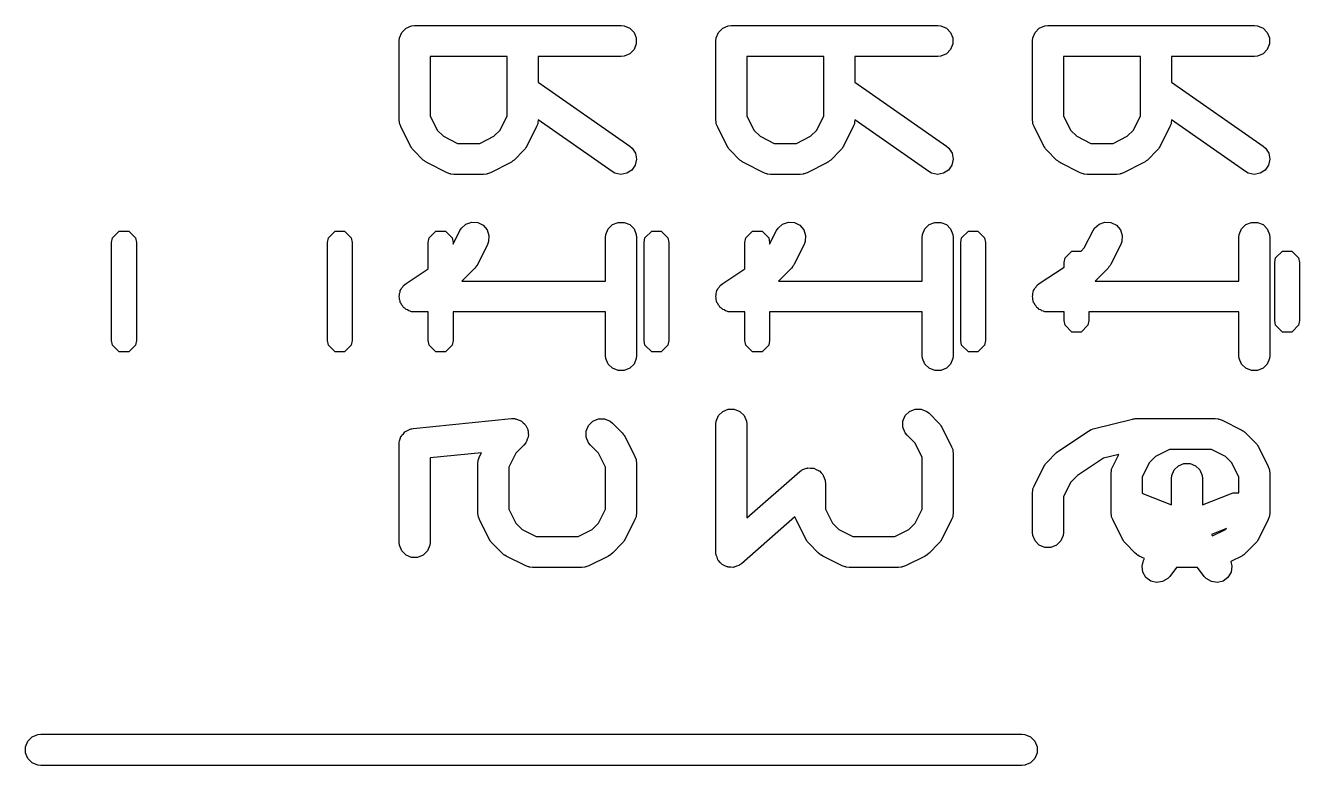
# Model space of a CAD drawing. Extents: x 3.99 to 8.09, y -5.39 to -1.7.
# Drawn here: x 5.7303 to 5.9732, y -4.5195 to -4.3784 of the extents above; entities that cross this region are included whole.
import ezdxf

# ---------------------------------------------------------------- set-up
doc = ezdxf.new("R2010")
doc.units = 0
doc.header["$MEASUREMENT"] = 0
doc.layers.add('BLACK', color=7, linetype='CONTINUOUS')

msp = doc.modelspace()

# ---------------------------------------------------------------- linework, layer by layer
at = {"layer": 'BLACK', "linetype": 'CONTINUOUS'}
for p, q in [((5.80207, -4.37969), (5.80288, -4.37887)), ((5.80288, -4.37887), (5.80394, -4.37843)), ((5.80394, -4.37843), (5.80452, -4.37837)), ((5.80452, -4.37837), (5.84389, -4.37837)), ((5.84389, -4.37837), (5.84447, -4.37843)), ((5.84447, -4.37843), (5.84553, -4.37887)), ((5.84553, -4.37887), (5.84635, -4.37969)), ((5.86243, -4.37969), (5.86325, -4.37887)), ((5.86325, -4.37887), (5.86431, -4.37843)), ((5.86431, -4.37843), (5.86489, -4.37837)), ((5.86489, -4.37837), (5.90426, -4.37837)), ((5.90426, -4.37837), (5.90483, -4.37843)), ((5.90483, -4.37843), (5.9059, -4.37887)), ((5.9059, -4.37887), (5.90671, -4.37969)), ((5.9228, -4.37969), (5.92361, -4.37887)), ((5.92361, -4.37887), (5.92468, -4.37843)), ((5.92468, -4.37843), (5.92526, -4.37837)), ((5.92526, -4.37837), (5.96463, -4.37837)), ((5.96463, -4.37837), (5.9652, -4.37843)), ((5.9652, -4.37843), (5.96627, -4.37887)), ((5.96627, -4.37887), (5.96708, -4.37969)), ((5.80157, -4.38133), (5.80162, -4.38075)), ((5.80157, -4.39633), (5.80157, -4.38133)), ((5.80162, -4.38075), (5.80207, -4.37969)), ((5.84635, -4.37969), (5.84679, -4.38075)), ((5.84679, -4.38075), (5.84679, -4.3819)), ((5.86194, -4.38133), (5.86199, -4.38075)), ((5.86194, -4.39633), (5.86194, -4.38133)), ((5.86199, -4.38075), (5.86243, -4.37969)), ((5.90671, -4.37969), (5.90715, -4.38075)), ((5.90715, -4.38075), (5.90715, -4.3819)), ((5.9223, -4.38133), (5.92236, -4.38075)), ((5.9223, -4.39633), (5.9223, -4.38133)), ((5.92236, -4.38075), (5.9228, -4.37969)), ((5.96708, -4.37969), (5.96752, -4.38075)), ((5.96752, -4.38075), (5.96752, -4.3819)), ((5.82219, -4.38428), (5.80747, -4.38428)), ((5.80747, -4.38428), (5.80747, -4.39563)), ((5.82219, -4.39563), (5.82219, -4.38428)), ((5.84389, -4.38428), (5.8281, -4.38428)), ((5.8281, -4.38428), (5.8281, -4.38916)), ((5.84447, -4.38422), (5.84389, -4.38428)), ((5.84553, -4.38378), (5.84447, -4.38422)), ((5.84635, -4.38297), (5.84553, -4.38378)), ((5.84679, -4.3819), (5.84635, -4.38297)), ((5.88256, -4.38428), (5.86784, -4.38428)), ((5.86784, -4.38428), (5.86784, -4.39563)), ((5.88256, -4.39563), (5.88256, -4.38428)), ((5.90426, -4.38428), (5.88846, -4.38428)), ((5.88846, -4.38428), (5.88846, -4.38916)), ((5.90483, -4.38422), (5.90426, -4.38428)), ((5.9059, -4.38378), (5.90483, -4.38422)), ((5.90671, -4.38297), (5.9059, -4.38378)), ((5.90715, -4.3819), (5.90671, -4.38297)), ((5.94292, -4.38428), (5.92821, -4.38428)), ((5.92821, -4.38428), (5.92821, -4.39563)), ((5.94292, -4.39563), (5.94292, -4.38428)), ((5.96463, -4.38428), (5.94883, -4.38428)), ((5.94883, -4.38428), (5.94883, -4.38916)), ((5.9652, -4.38422), (5.96463, -4.38428)), ((5.96627, -4.38378), (5.9652, -4.38422)), ((5.96708, -4.38297), (5.96627, -4.38378)), ((5.96752, -4.3819), (5.96708, -4.38297)), ((5.8281, -4.38916), (5.84558, -4.40141)), ((5.88846, -4.38916), (5.90595, -4.40141)), ((5.94883, -4.38916), (5.96632, -4.40141)), ((5.80162, -4.3969), (5.80157, -4.39633)), ((5.80747, -4.39563), (5.80882, -4.39833)), ((5.82084, -4.39833), (5.82219, -4.39563)), ((5.82809, -4.39637), (5.82804, -4.3969)), ((5.8422, -4.40624), (5.82809, -4.39637)), ((5.86199, -4.3969), (5.86194, -4.39633)), ((5.86784, -4.39563), (5.86919, -4.39833)), ((5.88121, -4.39833), (5.88256, -4.39563)), ((5.88846, -4.39637), (5.88841, -4.3969)), ((5.90256, -4.40624), (5.88846, -4.39637)), ((5.92236, -4.3969), (5.9223, -4.39633)), ((5.92821, -4.39563), (5.92956, -4.39833)), ((5.94158, -4.39833), (5.94292, -4.39563)), ((5.94883, -4.39637), (5.94877, -4.3969)), ((5.96293, -4.40624), (5.94883, -4.39637)), ((5.80166, -4.397), (5.80162, -4.3969)), ((5.80167, -4.39711), (5.80166, -4.397)), ((5.80188, -4.39765), (5.80167, -4.39711)), ((5.80375, -4.4014), (5.80188, -4.39765)), ((5.80882, -4.39833), (5.81002, -4.39952)), ((5.81964, -4.39952), (5.82084, -4.39833)), ((5.82778, -4.39765), (5.82591, -4.4014)), ((5.82799, -4.39711), (5.82778, -4.39765)), ((5.828, -4.397), (5.82799, -4.39711)), ((5.82804, -4.3969), (5.828, -4.397)), ((5.86203, -4.397), (5.86199, -4.3969)), ((5.86204, -4.39711), (5.86203, -4.397)), ((5.86225, -4.39765), (5.86204, -4.39711)), ((5.86412, -4.4014), (5.86225, -4.39765)), ((5.86919, -4.39833), (5.87039, -4.39952)), ((5.88001, -4.39952), (5.88121, -4.39833)), ((5.88815, -4.39765), (5.88628, -4.4014)), ((5.88836, -4.39711), (5.88815, -4.39765)), ((5.88837, -4.397), (5.88836, -4.39711)), ((5.88841, -4.3969), (5.88837, -4.397)), ((5.9224, -4.397), (5.92236, -4.3969)), ((5.92241, -4.39711), (5.9224, -4.397)), ((5.92261, -4.39765), (5.92241, -4.39711)), ((5.92449, -4.4014), (5.92261, -4.39765)), ((5.92956, -4.39833), (5.93075, -4.39952)), ((5.94038, -4.39952), (5.94158, -4.39833)), ((5.94852, -4.39765), (5.94664, -4.4014)), ((5.94873, -4.39711), (5.94852, -4.39765)), ((5.94877, -4.3969), (5.94873, -4.397)), ((5.94873, -4.397), (5.94873, -4.39711)), ((5.81002, -4.39952), (5.81272, -4.40087)), ((5.81272, -4.40087), (5.81695, -4.40087)), ((5.81695, -4.40087), (5.81964, -4.39952)), ((5.87039, -4.39952), (5.87308, -4.40087)), ((5.87308, -4.40087), (5.87731, -4.40087)), ((5.87731, -4.40087), (5.88001, -4.39952)), ((5.93075, -4.39952), (5.93345, -4.40087)), ((5.93345, -4.40087), (5.93768, -4.40087)), ((5.93768, -4.40087), (5.94038, -4.39952)), ((5.80391, -4.40164), (5.80375, -4.4014)), ((5.80394, -4.40172), (5.80391, -4.40164)), ((5.80401, -4.4018), (5.80394, -4.40172)), ((5.80406, -4.40189), (5.80401, -4.4018)), ((5.80412, -4.40194), (5.80406, -4.40189)), ((5.80431, -4.40216), (5.80412, -4.40194)), ((5.80618, -4.40404), (5.80431, -4.40216)), ((5.82536, -4.40216), (5.82348, -4.40404)), ((5.82554, -4.40194), (5.82536, -4.40216)), ((5.8256, -4.40189), (5.82554, -4.40194)), ((5.82566, -4.4018), (5.8256, -4.40189)), ((5.82572, -4.40172), (5.82566, -4.4018)), ((5.82575, -4.40164), (5.82572, -4.40172)), ((5.82591, -4.4014), (5.82575, -4.40164)), ((5.84558, -4.40141), (5.84602, -4.40178)), ((5.84602, -4.40178), (5.84664, -4.40275)), ((5.84664, -4.40275), (5.84684, -4.40389)), ((5.86428, -4.40164), (5.86412, -4.4014)), ((5.86431, -4.40172), (5.86428, -4.40164)), ((5.86437, -4.4018), (5.86431, -4.40172)), ((5.86443, -4.40189), (5.86437, -4.4018)), ((5.86449, -4.40194), (5.86443, -4.40189)), ((5.86467, -4.40216), (5.86449, -4.40194)), ((5.86655, -4.40404), (5.86467, -4.40216)), ((5.88572, -4.40216), (5.88385, -4.40404)), ((5.88591, -4.40194), (5.88572, -4.40216)), ((5.88597, -4.40189), (5.88591, -4.40194)), ((5.88602, -4.4018), (5.88597, -4.40189)), ((5.88609, -4.40172), (5.88602, -4.4018)), ((5.88612, -4.40164), (5.88609, -4.40172)), ((5.88628, -4.4014), (5.88612, -4.40164)), ((5.90595, -4.40141), (5.90639, -4.40178)), ((5.90639, -4.40178), (5.90701, -4.40275)), ((5.90701, -4.40275), (5.90721, -4.40389)), ((5.92465, -4.40164), (5.92449, -4.4014)), ((5.92467, -4.40172), (5.92465, -4.40164)), ((5.92474, -4.4018), (5.92467, -4.40172)), ((5.9248, -4.40189), (5.92474, -4.4018)), ((5.92486, -4.40194), (5.9248, -4.40189)), ((5.92504, -4.40216), (5.92486, -4.40194)), ((5.92692, -4.40404), (5.92504, -4.40216)), ((5.94609, -4.40216), (5.94422, -4.40404)), ((5.94628, -4.40194), (5.94609, -4.40216)), ((5.94634, -4.40189), (5.94628, -4.40194)), ((5.94639, -4.4018), (5.94634, -4.40189)), ((5.94646, -4.40172), (5.94639, -4.4018)), ((5.94649, -4.40164), (5.94646, -4.40172)), ((5.94664, -4.4014), (5.94649, -4.40164)), ((5.96632, -4.40141), (5.96676, -4.40178)), ((5.96676, -4.40178), (5.96738, -4.40275)), ((5.96738, -4.40275), (5.96758, -4.40389)), ((5.80641, -4.40422), (5.80618, -4.40404)), ((5.80646, -4.40428), (5.80641, -4.40422)), ((5.80655, -4.40434), (5.80646, -4.40428)), ((5.80663, -4.4044), (5.80655, -4.40434)), ((5.8067, -4.40443), (5.80663, -4.4044)), ((5.80695, -4.40459), (5.8067, -4.40443)), ((5.8107, -4.40647), (5.80695, -4.40459)), ((5.82271, -4.40459), (5.81896, -4.40647)), ((5.82296, -4.40443), (5.82271, -4.40459)), ((5.82303, -4.4044), (5.82296, -4.40443)), ((5.82311, -4.40434), (5.82303, -4.4044)), ((5.8232, -4.40428), (5.82311, -4.40434)), ((5.82325, -4.40422), (5.8232, -4.40428)), ((5.82348, -4.40404), (5.82325, -4.40422)), ((5.84593, -4.40596), (5.84496, -4.40658)), ((5.84659, -4.40501), (5.84593, -4.40596)), ((5.84684, -4.40389), (5.84659, -4.40501)), ((5.86678, -4.40422), (5.86655, -4.40404)), ((5.86683, -4.40428), (5.86678, -4.40422)), ((5.86692, -4.40434), (5.86683, -4.40428)), ((5.867, -4.4044), (5.86692, -4.40434)), ((5.86707, -4.40443), (5.867, -4.4044)), ((5.86732, -4.40459), (5.86707, -4.40443)), ((5.87107, -4.40647), (5.86732, -4.40459)), ((5.88308, -4.40459), (5.87933, -4.40647)), ((5.88333, -4.40443), (5.88308, -4.40459)), ((5.8834, -4.4044), (5.88333, -4.40443)), ((5.88348, -4.40434), (5.8834, -4.4044)), ((5.88357, -4.40428), (5.88348, -4.40434)), ((5.88362, -4.40422), (5.88357, -4.40428)), ((5.88385, -4.40404), (5.88362, -4.40422)), ((5.9063, -4.40596), (5.90533, -4.40658)), ((5.90696, -4.40501), (5.9063, -4.40596)), ((5.90721, -4.40389), (5.90696, -4.40501)), ((5.92714, -4.40422), (5.92692, -4.40404)), ((5.92719, -4.40428), (5.92714, -4.40422)), ((5.92728, -4.40434), (5.92719, -4.40428)), ((5.92736, -4.4044), (5.92728, -4.40434)), ((5.92744, -4.40443), (5.92736, -4.4044)), ((5.92768, -4.40459), (5.92744, -4.40443)), ((5.93143, -4.40647), (5.92768, -4.40459)), ((5.94345, -4.40459), (5.9397, -4.40647)), ((5.9437, -4.40443), (5.94345, -4.40459)), ((5.94377, -4.4044), (5.9437, -4.40443)), ((5.94385, -4.40434), (5.94377, -4.4044)), ((5.94394, -4.40428), (5.94385, -4.40434)), ((5.94399, -4.40422), (5.94394, -4.40428)), ((5.94422, -4.40404), (5.94399, -4.40422)), ((5.96667, -4.40596), (5.9657, -4.40658)), ((5.96733, -4.40501), (5.96667, -4.40596)), ((5.96758, -4.40389), (5.96733, -4.40501)), ((5.81124, -4.40667), (5.8107, -4.40647)), ((5.81135, -4.40668), (5.81124, -4.40667)), ((5.81144, -4.40672), (5.81135, -4.40668)), ((5.81202, -4.40678), (5.81144, -4.40672)), ((5.81764, -4.40678), (5.81202, -4.40678)), ((5.81822, -4.40672), (5.81764, -4.40678)), ((5.81832, -4.40668), (5.81822, -4.40672)), ((5.81842, -4.40667), (5.81832, -4.40668)), ((5.81896, -4.40647), (5.81842, -4.40667)), ((5.8427, -4.40653), (5.8422, -4.40624)), ((5.84383, -4.40678), (5.8427, -4.40653)), ((5.84496, -4.40658), (5.84383, -4.40678)), ((5.87161, -4.40667), (5.87107, -4.40647)), ((5.87171, -4.40668), (5.87161, -4.40667)), ((5.87181, -4.40672), (5.87171, -4.40668)), ((5.87239, -4.40678), (5.87181, -4.40672)), ((5.87801, -4.40678), (5.87239, -4.40678)), ((5.87859, -4.40672), (5.87801, -4.40678)), ((5.87869, -4.40668), (5.87859, -4.40672)), ((5.87879, -4.40667), (5.87869, -4.40668)), ((5.87933, -4.40647), (5.87879, -4.40667)), ((5.90307, -4.40653), (5.90256, -4.40624)), ((5.90419, -4.40678), (5.90307, -4.40653)), ((5.90533, -4.40658), (5.90419, -4.40678)), ((5.93197, -4.40667), (5.93143, -4.40647)), ((5.93208, -4.40668), (5.93197, -4.40667)), ((5.93218, -4.40672), (5.93208, -4.40668)), ((5.93275, -4.40678), (5.93218, -4.40672)), ((5.93838, -4.40678), (5.93275, -4.40678)), ((5.93895, -4.40672), (5.93838, -4.40678)), ((5.93905, -4.40668), (5.93895, -4.40672)), ((5.93916, -4.40667), (5.93905, -4.40668)), ((5.9397, -4.40647), (5.93916, -4.40667)), ((5.96344, -4.40653), (5.96293, -4.40624)), ((5.96456, -4.40678), (5.96344, -4.40653)), ((5.9657, -4.40658), (5.96456, -4.40678)), ((5.81431, -4.41626), (5.8154, -4.41589)), ((5.8154, -4.41589), (5.81655, -4.41597)), ((5.87467, -4.41626), (5.87577, -4.41589)), ((5.87577, -4.41589), (5.87692, -4.41597)), ((5.93504, -4.41626), (5.93613, -4.41589)), ((5.93613, -4.41589), (5.93728, -4.41597)), ((5.74693, -4.41889), (5.74821, -4.41761)), ((5.74821, -4.41761), (5.75002, -4.41761)), ((5.75002, -4.41761), (5.7513, -4.41889)), ((5.78807, -4.41889), (5.78935, -4.41761)), ((5.78935, -4.41761), (5.79116, -4.41761)), ((5.79116, -4.41761), (5.79244, -4.41889)), ((5.8073, -4.41889), (5.80858, -4.41761)), ((5.80858, -4.41761), (5.81039, -4.41761)), ((5.81039, -4.41761), (5.81166, -4.41889)), ((5.81184, -4.42007), (5.81313, -4.4175)), ((5.81313, -4.4175), (5.81344, -4.41701)), ((5.81344, -4.41701), (5.81431, -4.41626)), ((5.81655, -4.41597), (5.81758, -4.41649)), ((5.81758, -4.41649), (5.81833, -4.41736)), ((5.81833, -4.41736), (5.8187, -4.41845)), ((5.84094, -4.41882), (5.84099, -4.41825)), ((5.84099, -4.41825), (5.84144, -4.41718)), ((5.84144, -4.41718), (5.84225, -4.41637)), ((5.84225, -4.41637), (5.84331, -4.41593)), ((5.84331, -4.41593), (5.84447, -4.41593)), ((5.84447, -4.41593), (5.84553, -4.41637)), ((5.84553, -4.41637), (5.84635, -4.41718)), ((5.84635, -4.41718), (5.84679, -4.41825)), ((5.84679, -4.41825), (5.84684, -4.41882)), ((5.84844, -4.41889), (5.84972, -4.41761)), ((5.84972, -4.41761), (5.85153, -4.41761)), ((5.85153, -4.41761), (5.85281, -4.41889)), ((5.86767, -4.41889), (5.86895, -4.41761)), ((5.86895, -4.41761), (5.87075, -4.41761)), ((5.87075, -4.41761), (5.87203, -4.41889)), ((5.87221, -4.42007), (5.8735, -4.4175)), ((5.8735, -4.4175), (5.8738, -4.41701)), ((5.8738, -4.41701), (5.87467, -4.41626)), ((5.87692, -4.41597), (5.87795, -4.41649)), ((5.87795, -4.41649), (5.8787, -4.41736)), ((5.8787, -4.41736), (5.87907, -4.41845)), ((5.90131, -4.41882), (5.90136, -4.41825)), ((5.90136, -4.41825), (5.9018, -4.41718)), ((5.9018, -4.41718), (5.90262, -4.41637)), ((5.90262, -4.41637), (5.90368, -4.41593)), ((5.90368, -4.41593), (5.90483, -4.41593)), ((5.90483, -4.41593), (5.9059, -4.41637)), ((5.9059, -4.41637), (5.90671, -4.41718)), ((5.90671, -4.41718), (5.90715, -4.41825)), ((5.90715, -4.41825), (5.90721, -4.41882)), ((5.90881, -4.41889), (5.91009, -4.41761)), ((5.91009, -4.41761), (5.91189, -4.41761)), ((5.91189, -4.41761), (5.91317, -4.41889)), ((5.9322, -4.42082), (5.93386, -4.4175)), ((5.93386, -4.4175), (5.93417, -4.41701)), ((5.93417, -4.41701), (5.93504, -4.41626)), ((5.93728, -4.41597), (5.93831, -4.41649)), ((5.93831, -4.41649), (5.93907, -4.41736)), ((5.93907, -4.41736), (5.93943, -4.41845)), ((5.96167, -4.41882), (5.96173, -4.41825)), ((5.96173, -4.41825), (5.96217, -4.41718)), ((5.96217, -4.41718), (5.96298, -4.41637)), ((5.96298, -4.41637), (5.96405, -4.41593)), ((5.96405, -4.41593), (5.9652, -4.41593)), ((5.9652, -4.41593), (5.96627, -4.41637)), ((5.96627, -4.41637), (5.96708, -4.41718)), ((5.96708, -4.41718), (5.96752, -4.41825)), ((5.96752, -4.41825), (5.96758, -4.41882)), ((5.74675, -4.41979), (5.74693, -4.41889)), ((5.74675, -4.43847), (5.74675, -4.41979)), ((5.7513, -4.41889), (5.75148, -4.41979)), ((5.75148, -4.41979), (5.75148, -4.43847)), ((5.78789, -4.41979), (5.78807, -4.41889)), ((5.78789, -4.43847), (5.78789, -4.41979)), ((5.79244, -4.41889), (5.79262, -4.41979)), ((5.79262, -4.41979), (5.79262, -4.43847)), ((5.80712, -4.41979), (5.8073, -4.41889)), ((5.80712, -4.42479), (5.80712, -4.41979)), ((5.81166, -4.41889), (5.81184, -4.41979)), ((5.81184, -4.41979), (5.81184, -4.42007)), ((5.81841, -4.42014), (5.81654, -4.42389)), ((5.81862, -4.4196), (5.81841, -4.42014)), ((5.8187, -4.41845), (5.81862, -4.4196)), ((5.84094, -4.42712), (5.84094, -4.41882)), ((5.84684, -4.41882), (5.84684, -4.44132)), ((5.84826, -4.41979), (5.84844, -4.41889)), ((5.84826, -4.43847), (5.84826, -4.41979)), ((5.85281, -4.41889), (5.85299, -4.41979)), ((5.85299, -4.41979), (5.85299, -4.43847)), ((5.86749, -4.41979), (5.86767, -4.41889)), ((5.86749, -4.42479), (5.86749, -4.41979)), ((5.87203, -4.41889), (5.87221, -4.41979)), ((5.87221, -4.41979), (5.87221, -4.42007)), ((5.87878, -4.42014), (5.8769, -4.42389)), ((5.87898, -4.4196), (5.87878, -4.42014)), ((5.87907, -4.41845), (5.87898, -4.4196)), ((5.90131, -4.42712), (5.90131, -4.41882)), ((5.90721, -4.41882), (5.90721, -4.44132)), ((5.90863, -4.41979), (5.90881, -4.41889)), ((5.90863, -4.43847), (5.90863, -4.41979)), ((5.91317, -4.41889), (5.91335, -4.41979)), ((5.91335, -4.41979), (5.91335, -4.43847)), ((5.93914, -4.42014), (5.93727, -4.42389)), ((5.93935, -4.4196), (5.93914, -4.42014)), ((5.93943, -4.41845), (5.93935, -4.4196)), ((5.96167, -4.42712), (5.96167, -4.41882)), ((5.96758, -4.41882), (5.96758, -4.44132)), ((5.92835, -4.4236), (5.92853, -4.4227)), ((5.92853, -4.4227), (5.9298, -4.42142)), ((5.9298, -4.42142), (5.93161, -4.42142)), ((5.93161, -4.42142), (5.9322, -4.42082)), ((5.9685, -4.4236), (5.96868, -4.4227)), ((5.96868, -4.4227), (5.96996, -4.42142)), ((5.96996, -4.42142), (5.97177, -4.42142)), ((5.97177, -4.42142), (5.97305, -4.4227)), ((5.97305, -4.4227), (5.97323, -4.4236)), ((5.80288, -4.42761), (5.80712, -4.42479)), ((5.81598, -4.42466), (5.81352, -4.42712)), ((5.81617, -4.42443), (5.81598, -4.42466)), ((5.81623, -4.42438), (5.81617, -4.42443)), ((5.81628, -4.42429), (5.81623, -4.42438)), ((5.81635, -4.42421), (5.81628, -4.42429)), ((5.81638, -4.42414), (5.81635, -4.42421)), ((5.81654, -4.42389), (5.81638, -4.42414)), ((5.86325, -4.42761), (5.86749, -4.42479)), ((5.87635, -4.42466), (5.87389, -4.42712)), ((5.87654, -4.42443), (5.87635, -4.42466)), ((5.87659, -4.42438), (5.87654, -4.42443)), ((5.87665, -4.42429), (5.87659, -4.42438)), ((5.87672, -4.42421), (5.87665, -4.42429)), ((5.87675, -4.42414), (5.87672, -4.42421)), ((5.8769, -4.42389), (5.87675, -4.42414)), ((5.92362, -4.42761), (5.92835, -4.42446)), ((5.92835, -4.42446), (5.92835, -4.4236)), ((5.93672, -4.42466), (5.93426, -4.42712)), ((5.9369, -4.42443), (5.93672, -4.42466)), ((5.93696, -4.42438), (5.9369, -4.42443)), ((5.93702, -4.42429), (5.93696, -4.42438)), ((5.93708, -4.42421), (5.93702, -4.42429)), ((5.93711, -4.42414), (5.93708, -4.42421)), ((5.93727, -4.42389), (5.93711, -4.42414)), ((5.9685, -4.43467), (5.9685, -4.4236)), ((5.97323, -4.4236), (5.97323, -4.43467)), ((5.80227, -4.42822), (5.80243, -4.42798)), ((5.80243, -4.42798), (5.80288, -4.42762)), ((5.80288, -4.42762), (5.80288, -4.42761)), ((5.80288, -4.42762), (5.80288, -4.42762)), ((5.80288, -4.42762), (5.80288, -4.42762)), ((5.81352, -4.42712), (5.84094, -4.42712)), ((5.86264, -4.42822), (5.8628, -4.42798)), ((5.8628, -4.42798), (5.86325, -4.42762)), ((5.86325, -4.42762), (5.86325, -4.42761)), ((5.86325, -4.42762), (5.86325, -4.42762)), ((5.86325, -4.42762), (5.86325, -4.42762)), ((5.87389, -4.42712), (5.90131, -4.42712)), ((5.92301, -4.42822), (5.92317, -4.42798)), ((5.92317, -4.42798), (5.92361, -4.42762)), ((5.92361, -4.42762), (5.92361, -4.42762)), ((5.92361, -4.42762), (5.92362, -4.42762)), ((5.92362, -4.42762), (5.92362, -4.42761)), ((5.93426, -4.42712), (5.96167, -4.42712)), ((5.80157, -4.43007), (5.80162, -4.42978)), ((5.80162, -4.43035), (5.80157, -4.43007)), ((5.80162, -4.4295), (5.80174, -4.42923)), ((5.80162, -4.42978), (5.80162, -4.4295)), ((5.80162, -4.43065), (5.80162, -4.43035)), ((5.80174, -4.42923), (5.80179, -4.42894)), ((5.80179, -4.42894), (5.80195, -4.4287)), ((5.80195, -4.4287), (5.80207, -4.42843)), ((5.80207, -4.42843), (5.80227, -4.42822)), ((5.86194, -4.43007), (5.86199, -4.42978)), ((5.86199, -4.43035), (5.86194, -4.43007)), ((5.86199, -4.4295), (5.8621, -4.42923)), ((5.86199, -4.42978), (5.86199, -4.4295)), ((5.86199, -4.43065), (5.86199, -4.43035)), ((5.8621, -4.42923), (5.86216, -4.42894)), ((5.86216, -4.42894), (5.86232, -4.4287)), ((5.86232, -4.4287), (5.86243, -4.42843)), ((5.86243, -4.42843), (5.86264, -4.42822)), ((5.9223, -4.43007), (5.92236, -4.42978)), ((5.92236, -4.43035), (5.9223, -4.43007)), ((5.92236, -4.4295), (5.92247, -4.42923)), ((5.92236, -4.42978), (5.92236, -4.4295)), ((5.92236, -4.43065), (5.92236, -4.43035)), ((5.92247, -4.42923), (5.92253, -4.42894)), ((5.92253, -4.42894), (5.92269, -4.4287)), ((5.92269, -4.4287), (5.9228, -4.42843)), ((5.9228, -4.42843), (5.92301, -4.42822)), ((5.80174, -4.43091), (5.80162, -4.43065)), ((5.80179, -4.4312), (5.80174, -4.43091)), ((5.80195, -4.43144), (5.80179, -4.4312)), ((5.80207, -4.43171), (5.80195, -4.43144)), ((5.80227, -4.43192), (5.80207, -4.43171)), ((5.80243, -4.43216), (5.80227, -4.43192)), ((5.80267, -4.43232), (5.80243, -4.43216)), ((5.80288, -4.43253), (5.80267, -4.43232)), ((5.80315, -4.43264), (5.80288, -4.43253)), ((5.80339, -4.4328), (5.80315, -4.43264)), ((5.80367, -4.43286), (5.80339, -4.4328)), ((5.80394, -4.43297), (5.80367, -4.43286)), ((5.8621, -4.43091), (5.86199, -4.43065)), ((5.86216, -4.4312), (5.8621, -4.43091)), ((5.86232, -4.43144), (5.86216, -4.4312)), ((5.86243, -4.43171), (5.86232, -4.43144)), ((5.86264, -4.43192), (5.86243, -4.43171)), ((5.8628, -4.43216), (5.86264, -4.43192)), ((5.86304, -4.43232), (5.8628, -4.43216)), ((5.86325, -4.43253), (5.86304, -4.43232)), ((5.86351, -4.43264), (5.86325, -4.43253)), ((5.86376, -4.4328), (5.86351, -4.43264)), ((5.86404, -4.43286), (5.86376, -4.4328)), ((5.86431, -4.43297), (5.86404, -4.43286)), ((5.92247, -4.43091), (5.92236, -4.43065)), ((5.92253, -4.4312), (5.92247, -4.43091)), ((5.92269, -4.43144), (5.92253, -4.4312)), ((5.9228, -4.43171), (5.92269, -4.43144)), ((5.923, -4.43192), (5.9228, -4.43171)), ((5.92317, -4.43216), (5.923, -4.43192)), ((5.92341, -4.43232), (5.92317, -4.43216)), ((5.92361, -4.43253), (5.92341, -4.43232)), ((5.92388, -4.43264), (5.92361, -4.43253)), ((5.92412, -4.4328), (5.92388, -4.43264)), ((5.92441, -4.43286), (5.92412, -4.4328)), ((5.92468, -4.43297), (5.92441, -4.43286)), ((5.80451, -4.43302), (5.80394, -4.43297)), ((5.80452, -4.43302), (5.80451, -4.43302)), ((5.80712, -4.43302), (5.80452, -4.43302)), ((5.80452, -4.43302), (5.80452, -4.43302)), ((5.80452, -4.43302), (5.80452, -4.43302)), ((5.80712, -4.43847), (5.80712, -4.43302)), ((5.84094, -4.43302), (5.81184, -4.43302)), ((5.81184, -4.43302), (5.81184, -4.43847)), ((5.84094, -4.44132), (5.84094, -4.43302)), ((5.86488, -4.43302), (5.86431, -4.43297)), ((5.86489, -4.43302), (5.86488, -4.43302)), ((5.86488, -4.43302), (5.86488, -4.43302)), ((5.86749, -4.43302), (5.86489, -4.43302)), ((5.86489, -4.43302), (5.86489, -4.43302)), ((5.86749, -4.43847), (5.86749, -4.43302)), ((5.90131, -4.43302), (5.87221, -4.43302)), ((5.87221, -4.43302), (5.87221, -4.43847)), ((5.90131, -4.44132), (5.90131, -4.43302)), ((5.92525, -4.43302), (5.92468, -4.43297)), ((5.92526, -4.43302), (5.92525, -4.43302)), ((5.92525, -4.43302), (5.92525, -4.43302)), ((5.92525, -4.43302), (5.92525, -4.43302)), ((5.92835, -4.43302), (5.92526, -4.43302)), ((5.92835, -4.43467), (5.92835, -4.43302)), ((5.92853, -4.43557), (5.92835, -4.43467)), ((5.93307, -4.43467), (5.93289, -4.43557)), ((5.96167, -4.43302), (5.93307, -4.43302)), ((5.93307, -4.43302), (5.93307, -4.43467)), ((5.96167, -4.44132), (5.96167, -4.43302)), ((5.96868, -4.43557), (5.9685, -4.43467)), ((5.97323, -4.43467), (5.97305, -4.43557)), ((5.9298, -4.43685), (5.92853, -4.43557)), ((5.93161, -4.43685), (5.9298, -4.43685)), ((5.93289, -4.43557), (5.93161, -4.43685)), ((5.96996, -4.43685), (5.96868, -4.43557)), ((5.97177, -4.43685), (5.96996, -4.43685)), ((5.97305, -4.43557), (5.97177, -4.43685)), ((5.74693, -4.43938), (5.74675, -4.43847)), ((5.74821, -4.44066), (5.74693, -4.43938)), ((5.7513, -4.43938), (5.75002, -4.44066)), ((5.75148, -4.43847), (5.7513, -4.43938)), ((5.78807, -4.43938), (5.78789, -4.43847)), ((5.78935, -4.44066), (5.78807, -4.43938)), ((5.79244, -4.43938), (5.79116, -4.44066)), ((5.79262, -4.43847), (5.79244, -4.43938)), ((5.8073, -4.43938), (5.80712, -4.43847)), ((5.80858, -4.44066), (5.8073, -4.43938)), ((5.81166, -4.43938), (5.81039, -4.44066)), ((5.81184, -4.43847), (5.81166, -4.43938)), ((5.84844, -4.43938), (5.84826, -4.43847)), ((5.84972, -4.44066), (5.84844, -4.43938)), ((5.85281, -4.43938), (5.85153, -4.44066)), ((5.85299, -4.43847), (5.85281, -4.43938)), ((5.86767, -4.43938), (5.86749, -4.43847)), ((5.86895, -4.44066), (5.86767, -4.43938)), ((5.87203, -4.43938), (5.87075, -4.44066)), ((5.87221, -4.43847), (5.87203, -4.43938)), ((5.90881, -4.43938), (5.90863, -4.43847)), ((5.91009, -4.44066), (5.90881, -4.43938)), ((5.91317, -4.43938), (5.91189, -4.44066)), ((5.91335, -4.43847), (5.91317, -4.43938)), ((5.75002, -4.44066), (5.74821, -4.44066)), ((5.79116, -4.44066), (5.78935, -4.44066)), ((5.81039, -4.44066), (5.80858, -4.44066)), ((5.84099, -4.4419), (5.84094, -4.44132)), ((5.84144, -4.44296), (5.84099, -4.4419)), ((5.84679, -4.4419), (5.84635, -4.44296)), ((5.84684, -4.44132), (5.84679, -4.4419)), ((5.85153, -4.44066), (5.84972, -4.44066)), ((5.87075, -4.44066), (5.86895, -4.44066)), ((5.90136, -4.4419), (5.90131, -4.44132)), ((5.9018, -4.44296), (5.90136, -4.4419)), ((5.90715, -4.4419), (5.90671, -4.44296)), ((5.90721, -4.44132), (5.90715, -4.4419)), ((5.91189, -4.44066), (5.91009, -4.44066)), ((5.96173, -4.4419), (5.96167, -4.44132)), ((5.96217, -4.44296), (5.96173, -4.4419)), ((5.96752, -4.4419), (5.96708, -4.44296)), ((5.96758, -4.44132), (5.96752, -4.4419)), ((5.84225, -4.44377), (5.84144, -4.44296)), ((5.84331, -4.44422), (5.84225, -4.44377)), ((5.84447, -4.44422), (5.84331, -4.44422)), ((5.84553, -4.44377), (5.84447, -4.44422)), ((5.84635, -4.44296), (5.84553, -4.44377)), ((5.90262, -4.44377), (5.9018, -4.44296)), ((5.90368, -4.44422), (5.90262, -4.44377)), ((5.90483, -4.44422), (5.90368, -4.44422)), ((5.9059, -4.44377), (5.90483, -4.44422)), ((5.90671, -4.44296), (5.9059, -4.44377)), ((5.96298, -4.44377), (5.96217, -4.44296)), ((5.96405, -4.44422), (5.96298, -4.44377)), ((5.9652, -4.44422), (5.96405, -4.44422)), ((5.96627, -4.44377), (5.9652, -4.44422)), ((5.96708, -4.44296), (5.96627, -4.44377)), ((5.86243, -4.4528), (5.86325, -4.45199)), ((5.86325, -4.45199), (5.86431, -4.45155)), ((5.86431, -4.45155), (5.86546, -4.45155)), ((5.86546, -4.45155), (5.86653, -4.45199)), ((5.86653, -4.45199), (5.86734, -4.4528)), ((5.89805, -4.4528), (5.89887, -4.45199)), ((5.89887, -4.45199), (5.89993, -4.45155)), ((5.89993, -4.45155), (5.90108, -4.45155)), ((5.90108, -4.45155), (5.90215, -4.45199)), ((5.90215, -4.45199), (5.9026, -4.45236)), ((5.80423, -4.45525), (5.82297, -4.45338)), ((5.82297, -4.45338), (5.82355, -4.45338)), ((5.82355, -4.45338), (5.8237, -4.45342)), ((5.8237, -4.45342), (5.82384, -4.45342)), ((5.82384, -4.45342), (5.82424, -4.45359)), ((5.82424, -4.45359), (5.82466, -4.45371)), ((5.82466, -4.45371), (5.82477, -4.45381)), ((5.82477, -4.45381), (5.82491, -4.45386)), ((5.82491, -4.45386), (5.82521, -4.45417)), ((5.82521, -4.45417), (5.82555, -4.45444)), ((5.82555, -4.45444), (5.82562, -4.45457)), ((5.82562, -4.45457), (5.82572, -4.45468)), ((5.82572, -4.45468), (5.82589, -4.45508)), ((5.83724, -4.45574), (5.83769, -4.45468)), ((5.83769, -4.45468), (5.8385, -4.45386)), ((5.8385, -4.45386), (5.83956, -4.45342)), ((5.83956, -4.45342), (5.84072, -4.45342)), ((5.84072, -4.45342), (5.84178, -4.45386)), ((5.84178, -4.45386), (5.84223, -4.45423)), ((5.84223, -4.45423), (5.8441, -4.4561)), ((5.86194, -4.45444), (5.86199, -4.45387)), ((5.86194, -4.47882), (5.86194, -4.45444)), ((5.86199, -4.45387), (5.86243, -4.4528)), ((5.86734, -4.4528), (5.86778, -4.45387)), ((5.86778, -4.45387), (5.86784, -4.45444)), ((5.86784, -4.45444), (5.86784, -4.47231)), ((5.89761, -4.45387), (5.89805, -4.4528)), ((5.89761, -4.45502), (5.89761, -4.45387)), ((5.9026, -4.45236), (5.90447, -4.45423)), ((5.90447, -4.45423), (5.90466, -4.45446)), ((5.90466, -4.45446), (5.90472, -4.45451)), ((5.90472, -4.45451), (5.90477, -4.4546)), ((5.90477, -4.4546), (5.90484, -4.45468)), ((5.90484, -4.45468), (5.90487, -4.45475)), ((5.90487, -4.45475), (5.90502, -4.455)), ((5.93391, -4.45533), (5.94141, -4.45345)), ((5.94141, -4.45345), (5.94151, -4.45344)), ((5.94151, -4.45344), (5.94155, -4.45342)), ((5.94155, -4.45342), (5.94177, -4.4534)), ((5.94177, -4.4534), (5.94198, -4.45337)), ((5.94198, -4.45337), (5.94203, -4.45338)), ((5.94203, -4.45338), (5.94213, -4.45337)), ((5.94213, -4.45337), (5.95713, -4.45337)), ((5.95713, -4.45337), (5.9577, -4.45342)), ((5.9577, -4.45342), (5.9578, -4.45346)), ((5.9578, -4.45346), (5.95791, -4.45347)), ((5.95791, -4.45347), (5.95845, -4.45368)), ((5.95845, -4.45368), (5.9622, -4.45555)), ((5.80179, -4.45722), (5.80191, -4.4568)), ((5.80191, -4.4568), (5.80201, -4.45669)), ((5.80201, -4.45669), (5.80207, -4.45655)), ((5.80207, -4.45655), (5.80237, -4.45625)), ((5.80237, -4.45625), (5.80264, -4.45591)), ((5.80264, -4.45591), (5.80277, -4.45584)), ((5.80277, -4.45584), (5.80288, -4.45574)), ((5.80288, -4.45574), (5.80328, -4.45557)), ((5.80328, -4.45557), (5.80366, -4.45537)), ((5.80366, -4.45537), (5.80388, -4.45532)), ((5.80388, -4.45532), (5.80394, -4.4553)), ((5.80394, -4.4553), (5.80402, -4.4553)), ((5.80402, -4.4553), (5.80423, -4.45525)), ((5.82589, -4.45508), (5.82609, -4.45546)), ((5.82616, -4.45689), (5.826, -4.45729)), ((5.82609, -4.45546), (5.82611, -4.4556)), ((5.82611, -4.4556), (5.82616, -4.45574)), ((5.82616, -4.45574), (5.82616, -4.45617)), ((5.82616, -4.45617), (5.82621, -4.4566)), ((5.82621, -4.4566), (5.82616, -4.45675)), ((5.82616, -4.45675), (5.82616, -4.45689)), ((5.83724, -4.45689), (5.83724, -4.45574)), ((5.83769, -4.45796), (5.83724, -4.45689)), ((5.8441, -4.4561), (5.84429, -4.45633)), ((5.84429, -4.45633), (5.84435, -4.45638)), ((5.84435, -4.45638), (5.8444, -4.45647)), ((5.8444, -4.45647), (5.84447, -4.45655)), ((5.84447, -4.45655), (5.8445, -4.45662)), ((5.8445, -4.45662), (5.84466, -4.45687)), ((5.84466, -4.45687), (5.84653, -4.46062)), ((5.89805, -4.45608), (5.89761, -4.45502)), ((5.89842, -4.45653), (5.89805, -4.45608)), ((5.89996, -4.45807), (5.89842, -4.45653)), ((5.90502, -4.455), (5.9069, -4.45875)), ((5.92737, -4.45949), (5.93299, -4.45574)), ((5.93299, -4.45574), (5.93331, -4.45557)), ((5.93331, -4.45557), (5.93337, -4.45552)), ((5.93337, -4.45552), (5.93344, -4.4555)), ((5.93344, -4.4555), (5.9335, -4.45546)), ((5.9335, -4.45546), (5.93357, -4.45545)), ((5.93357, -4.45545), (5.93391, -4.45533)), ((5.9622, -4.45555), (5.96244, -4.45571)), ((5.96244, -4.45571), (5.96252, -4.45574)), ((5.96252, -4.45574), (5.9626, -4.4558)), ((5.9626, -4.4558), (5.96269, -4.45586)), ((5.96269, -4.45586), (5.96274, -4.45592)), ((5.96274, -4.45592), (5.96296, -4.4561)), ((5.96296, -4.4561), (5.96484, -4.45798)), ((5.80157, -4.45819), (5.80159, -4.45798)), ((5.80157, -4.47694), (5.80157, -4.45819)), ((5.80158, -4.45791), (5.8016, -4.45784)), ((5.80159, -4.45798), (5.80158, -4.45791)), ((5.8016, -4.45784), (5.80162, -4.45762)), ((5.80162, -4.45762), (5.80179, -4.45722)), ((5.82536, -4.45841), (5.82382, -4.45994)), ((5.82572, -4.45796), (5.82536, -4.45841)), ((5.82578, -4.45782), (5.82572, -4.45796)), ((5.82587, -4.45771), (5.82578, -4.45782)), ((5.826, -4.45729), (5.82587, -4.45771)), ((5.83805, -4.45841), (5.83769, -4.45796)), ((5.83959, -4.45994), (5.83805, -4.45841)), ((5.90131, -4.46076), (5.89996, -4.45807)), ((5.9069, -4.45875), (5.90711, -4.45929)), ((5.90711, -4.45929), (5.90711, -4.45939)), ((5.90711, -4.45939), (5.90715, -4.45949)), ((5.90715, -4.45949), (5.90721, -4.46007)), ((5.92715, -4.45966), (5.92736, -4.45949)), ((5.92736, -4.45949), (5.92737, -4.45949)), ((5.92737, -4.45949), (5.92737, -4.45949)), ((5.94845, -4.45927), (5.94575, -4.46062)), ((5.95643, -4.45927), (5.94845, -4.45927)), ((5.95913, -4.46062), (5.95643, -4.45927)), ((5.96484, -4.45798), (5.96502, -4.45821)), ((5.96502, -4.45821), (5.96508, -4.45826)), ((5.96508, -4.45826), (5.96514, -4.45835)), ((5.96514, -4.45835), (5.96521, -4.45843)), ((5.96521, -4.45843), (5.96524, -4.4585)), ((5.96524, -4.4585), (5.96539, -4.45875)), ((5.96539, -4.45875), (5.96727, -4.4625)), ((5.81724, -4.45989), (5.80747, -4.46086)), ((5.80747, -4.46086), (5.80747, -4.47694)), ((5.81657, -4.46194), (5.81662, -4.46137)), ((5.81657, -4.47132), (5.81657, -4.46194)), ((5.81662, -4.46137), (5.81666, -4.46127)), ((5.81666, -4.46127), (5.81667, -4.46116)), ((5.81667, -4.46116), (5.81688, -4.46062)), ((5.81688, -4.46062), (5.81724, -4.45989)), ((5.82382, -4.45994), (5.82247, -4.46264)), ((5.84094, -4.46264), (5.83959, -4.45994)), ((5.84653, -4.46062), (5.84674, -4.46116)), ((5.84674, -4.46116), (5.84675, -4.46127)), ((5.84675, -4.46127), (5.84679, -4.46137)), ((5.84679, -4.46137), (5.84684, -4.46194)), ((5.84684, -4.46194), (5.84684, -4.47132)), ((5.90131, -4.47062), (5.90131, -4.46076)), ((5.90721, -4.46007), (5.90721, -4.47132)), ((5.92474, -4.4621), (5.9248, -4.46201)), ((5.9248, -4.46201), (5.92486, -4.46196)), ((5.92486, -4.46196), (5.92504, -4.46173)), ((5.92504, -4.46173), (5.92692, -4.45985)), ((5.92692, -4.45985), (5.92715, -4.45966)), ((5.92692, -4.45985), (5.92692, -4.45985)), ((5.92692, -4.45985), (5.92692, -4.45985)), ((5.93584, -4.46093), (5.93089, -4.46424)), ((5.93876, -4.4602), (5.93584, -4.46093)), ((5.93761, -4.4625), (5.93876, -4.4602)), ((5.94455, -4.46182), (5.94321, -4.46451)), ((5.94575, -4.46062), (5.94455, -4.46182)), ((5.95013, -4.46236), (5.9512, -4.46192)), ((5.9512, -4.46192), (5.95235, -4.46192)), ((5.95235, -4.46192), (5.95341, -4.46236)), ((5.96032, -4.46182), (5.95913, -4.46062)), ((5.96167, -4.46451), (5.96032, -4.46182)), ((5.82247, -4.46264), (5.82247, -4.47062)), ((5.84094, -4.47062), (5.84094, -4.46264)), ((5.86784, -4.47231), (5.87794, -4.46347)), ((5.87794, -4.46347), (5.87819, -4.46329)), ((5.87819, -4.46329), (5.87825, -4.46324)), ((5.87825, -4.46324), (5.8783, -4.46322)), ((5.8783, -4.46322), (5.87841, -4.46313)), ((5.87841, -4.46313), (5.87887, -4.46298)), ((5.87887, -4.46298), (5.87931, -4.4628)), ((5.87931, -4.4628), (5.87941, -4.4628)), ((5.87941, -4.4628), (5.8795, -4.46276)), ((5.8795, -4.46276), (5.87998, -4.4628)), ((5.87998, -4.4628), (5.88046, -4.4628)), ((5.88046, -4.4628), (5.88055, -4.46283)), ((5.88055, -4.46283), (5.88065, -4.46284)), ((5.88065, -4.46284), (5.88108, -4.46305)), ((5.88108, -4.46305), (5.88153, -4.46324)), ((5.88153, -4.46324), (5.8816, -4.46331)), ((5.8816, -4.46331), (5.88169, -4.46335)), ((5.88169, -4.46335), (5.882, -4.46371)), ((5.882, -4.46371), (5.88234, -4.46405)), ((5.88234, -4.46405), (5.88238, -4.46414)), ((5.88238, -4.46414), (5.88244, -4.46422)), ((5.88244, -4.46422), (5.8826, -4.46467)), ((5.92261, -4.46625), (5.92449, -4.4625)), ((5.92449, -4.4625), (5.92465, -4.46225)), ((5.92465, -4.46225), (5.92467, -4.46218)), ((5.92467, -4.46218), (5.92474, -4.4621)), ((5.93089, -4.46424), (5.92956, -4.46557)), ((5.9373, -4.46382), (5.93736, -4.46324)), ((5.9373, -4.47132), (5.9373, -4.46382)), ((5.93736, -4.46324), (5.9374, -4.46314)), ((5.9374, -4.46314), (5.93741, -4.46304)), ((5.93741, -4.46304), (5.93761, -4.4625)), ((5.94882, -4.46481), (5.94888, -4.46424)), ((5.94888, -4.46424), (5.94932, -4.46317)), ((5.94932, -4.46317), (5.95013, -4.46236)), ((5.95341, -4.46236), (5.95423, -4.46317)), ((5.95423, -4.46317), (5.95467, -4.46424)), ((5.95467, -4.46424), (5.95472, -4.46481)), ((5.96727, -4.4625), (5.96747, -4.46304)), ((5.96747, -4.46304), (5.96748, -4.46314)), ((5.96748, -4.46314), (5.96752, -4.46324)), ((5.96752, -4.46324), (5.96758, -4.46382)), ((5.96758, -4.46382), (5.96758, -4.47132)), ((5.8826, -4.46467), (5.88278, -4.46512)), ((5.88278, -4.46512), (5.8828, -4.46526)), ((5.8828, -4.46526), (5.88281, -4.46531)), ((5.88281, -4.46531), (5.88281, -4.46539)), ((5.88281, -4.46539), (5.88284, -4.46569)), ((5.88284, -4.46569), (5.88284, -4.47062)), ((5.92236, -4.46699), (5.9224, -4.46689)), ((5.9224, -4.46689), (5.92241, -4.46679)), ((5.92241, -4.46679), (5.92261, -4.46625)), ((5.92956, -4.46557), (5.92821, -4.46826)), ((5.94321, -4.46451), (5.94321, -4.46761)), ((5.94882, -4.46982), (5.94882, -4.46481)), ((5.95472, -4.46481), (5.95472, -4.46982)), ((5.96167, -4.46755), (5.96167, -4.46451)), ((5.9223, -4.46757), (5.92236, -4.46699)), ((5.9223, -4.47507), (5.9223, -4.46757)), ((5.92821, -4.46826), (5.92821, -4.47507)), ((5.94321, -4.46761), (5.94349, -4.46769)), ((5.94349, -4.46769), (5.94882, -4.46982)), ((5.95472, -4.46982), (5.96005, -4.46769)), ((5.96005, -4.46769), (5.9606, -4.46753)), ((5.9606, -4.46753), (5.96167, -4.46755)), ((5.81662, -4.47189), (5.81657, -4.47132)), ((5.82247, -4.47062), (5.82382, -4.47332)), ((5.83959, -4.47332), (5.84094, -4.47062)), ((5.84684, -4.47132), (5.84679, -4.47189)), ((5.88284, -4.47062), (5.88419, -4.47332)), ((5.89996, -4.47332), (5.90131, -4.47062)), ((5.90721, -4.47132), (5.90715, -4.47189)), ((5.93736, -4.47189), (5.9373, -4.47132)), ((5.96758, -4.47132), (5.96752, -4.47189)), ((5.81666, -4.47199), (5.81662, -4.47189)), ((5.81667, -4.4721), (5.81666, -4.47199)), ((5.81688, -4.47264), (5.81667, -4.4721)), ((5.81875, -4.47639), (5.81688, -4.47264)), ((5.82382, -4.47332), (5.82502, -4.47451)), ((5.83839, -4.47451), (5.83959, -4.47332)), ((5.84653, -4.47264), (5.84466, -4.47639)), ((5.84674, -4.4721), (5.84653, -4.47264)), ((5.84675, -4.47199), (5.84674, -4.4721)), ((5.84679, -4.47189), (5.84675, -4.47199)), ((5.87704, -4.4721), (5.86683, -4.48104)), ((5.87724, -4.47264), (5.87704, -4.4721)), ((5.87912, -4.47639), (5.87724, -4.47264)), ((5.88419, -4.47332), (5.88538, -4.47451)), ((5.89876, -4.47451), (5.89996, -4.47332)), ((5.9069, -4.47264), (5.90502, -4.47639)), ((5.90711, -4.4721), (5.9069, -4.47264)), ((5.90715, -4.47189), (5.90711, -4.47199)), ((5.90711, -4.47199), (5.90711, -4.4721)), ((5.9374, -4.47199), (5.93736, -4.47189)), ((5.93741, -4.4721), (5.9374, -4.47199)), ((5.93761, -4.47264), (5.93741, -4.4721)), ((5.93949, -4.47639), (5.93761, -4.47264)), ((5.96727, -4.47264), (5.96539, -4.47639)), ((5.96747, -4.4721), (5.96727, -4.47264)), ((5.96748, -4.47199), (5.96747, -4.4721)), ((5.96752, -4.47189), (5.96748, -4.47199)), ((5.81891, -4.47663), (5.81875, -4.47639)), ((5.82502, -4.47451), (5.82771, -4.47586)), ((5.82771, -4.47586), (5.83569, -4.47586)), ((5.83569, -4.47586), (5.83839, -4.47451)), ((5.84466, -4.47639), (5.8445, -4.47663)), ((5.87928, -4.47663), (5.87912, -4.47639)), ((5.88538, -4.47451), (5.88808, -4.47586)), ((5.88808, -4.47586), (5.89606, -4.47586)), ((5.89606, -4.47586), (5.89876, -4.47451)), ((5.90502, -4.47639), (5.90487, -4.47663)), ((5.92236, -4.47564), (5.9223, -4.47507)), ((5.9228, -4.47671), (5.92236, -4.47564)), ((5.92815, -4.47564), (5.92771, -4.47671)), ((5.92821, -4.47507), (5.92815, -4.47564)), ((5.93964, -4.47663), (5.93949, -4.47639)), ((5.95928, -4.47436), (5.95645, -4.4755)), ((5.95645, -4.4755), (5.95664, -4.47576)), ((5.95664, -4.47576), (5.95913, -4.47451)), ((5.95913, -4.47451), (5.95928, -4.47436)), ((5.96539, -4.47639), (5.96524, -4.47663)), ((5.80162, -4.47752), (5.80157, -4.47694)), ((5.80207, -4.47858), (5.80162, -4.47752)), ((5.80288, -4.4794), (5.80207, -4.47858)), ((5.80698, -4.47858), (5.80616, -4.4794)), ((5.80742, -4.47752), (5.80698, -4.47858)), ((5.80747, -4.47694), (5.80742, -4.47752)), ((5.81894, -4.47671), (5.81891, -4.47663)), ((5.819, -4.47679), (5.81894, -4.47671)), ((5.81906, -4.47688), (5.819, -4.47679)), ((5.81912, -4.47693), (5.81906, -4.47688)), ((5.81931, -4.47715), (5.81912, -4.47693)), ((5.82118, -4.47903), (5.81931, -4.47715)), ((5.82141, -4.47921), (5.82118, -4.47903)), ((5.84223, -4.47903), (5.842, -4.47921)), ((5.8441, -4.47715), (5.84223, -4.47903)), ((5.84429, -4.47693), (5.8441, -4.47715)), ((5.84435, -4.47688), (5.84429, -4.47693)), ((5.8444, -4.47679), (5.84435, -4.47688)), ((5.84447, -4.47671), (5.8444, -4.47679)), ((5.8445, -4.47663), (5.84447, -4.47671)), ((5.86197, -4.47912), (5.86194, -4.47882)), ((5.87931, -4.47671), (5.87928, -4.47663)), ((5.87937, -4.47679), (5.87931, -4.47671)), ((5.87943, -4.47688), (5.87937, -4.47679)), ((5.87949, -4.47693), (5.87943, -4.47688)), ((5.87967, -4.47715), (5.87949, -4.47693)), ((5.88155, -4.47903), (5.87967, -4.47715)), ((5.88177, -4.47921), (5.88155, -4.47903)), ((5.9026, -4.47903), (5.90237, -4.47921)), ((5.90447, -4.47715), (5.9026, -4.47903)), ((5.90466, -4.47693), (5.90447, -4.47715)), ((5.90472, -4.47688), (5.90466, -4.47693)), ((5.90477, -4.47679), (5.90472, -4.47688)), ((5.90484, -4.47671), (5.90477, -4.47679)), ((5.90487, -4.47663), (5.90484, -4.47671)), ((5.92361, -4.47752), (5.9228, -4.47671)), ((5.92468, -4.47796), (5.92361, -4.47752)), ((5.92583, -4.47796), (5.92468, -4.47796)), ((5.9269, -4.47752), (5.92583, -4.47796)), ((5.92771, -4.47671), (5.9269, -4.47752)), ((5.93967, -4.47671), (5.93964, -4.47663)), ((5.93974, -4.47679), (5.93967, -4.47671)), ((5.9398, -4.47688), (5.93974, -4.47679)), ((5.93985, -4.47693), (5.9398, -4.47688)), ((5.94004, -4.47715), (5.93985, -4.47693)), ((5.94192, -4.47903), (5.94004, -4.47715)), ((5.94214, -4.47921), (5.94192, -4.47903)), ((5.96296, -4.47903), (5.96274, -4.47921)), ((5.96484, -4.47715), (5.96296, -4.47903)), ((5.96502, -4.47693), (5.96484, -4.47715)), ((5.96508, -4.47688), (5.96502, -4.47693)), ((5.96514, -4.47679), (5.96508, -4.47688)), ((5.96521, -4.47671), (5.96514, -4.47679)), ((5.96524, -4.47663), (5.96521, -4.47671)), ((5.80394, -4.47984), (5.80288, -4.4794)), ((5.8051, -4.47984), (5.80394, -4.47984)), ((5.80616, -4.4794), (5.8051, -4.47984)), ((5.82146, -4.47927), (5.82141, -4.47921)), ((5.82155, -4.47933), (5.82146, -4.47927)), ((5.82163, -4.4794), (5.82155, -4.47933)), ((5.8217, -4.47943), (5.82163, -4.4794)), ((5.82195, -4.47958), (5.8217, -4.47943)), ((5.8257, -4.48146), (5.82195, -4.47958)), ((5.82624, -4.48166), (5.8257, -4.48146)), ((5.83771, -4.48146), (5.83717, -4.48166)), ((5.84146, -4.47958), (5.83771, -4.48146)), ((5.84171, -4.47943), (5.84146, -4.47958)), ((5.84178, -4.4794), (5.84171, -4.47943)), ((5.84186, -4.47933), (5.84178, -4.4794)), ((5.84195, -4.47927), (5.84186, -4.47933)), ((5.842, -4.47921), (5.84195, -4.47927)), ((5.86196, -4.4792), (5.86197, -4.47912)), ((5.86198, -4.47925), (5.86196, -4.4792)), ((5.86199, -4.47939), (5.86198, -4.47925)), ((5.86218, -4.47983), (5.86199, -4.47939)), ((5.86233, -4.48029), (5.86218, -4.47983)), ((5.86239, -4.48036), (5.86233, -4.48029)), ((5.86243, -4.48046), (5.86239, -4.48036)), ((5.86277, -4.48079), (5.86243, -4.48046)), ((5.86309, -4.48116), (5.86277, -4.48079)), ((5.86318, -4.4812), (5.86309, -4.48116)), ((5.86325, -4.48127), (5.86318, -4.4812)), ((5.86369, -4.48145), (5.86325, -4.48127)), ((5.86412, -4.48167), (5.86369, -4.48145)), ((5.86636, -4.48137), (5.86591, -4.48153)), ((5.86648, -4.48129), (5.86636, -4.48137)), ((5.86653, -4.48127), (5.86648, -4.48129)), ((5.86658, -4.48122), (5.86653, -4.48127)), ((5.86683, -4.48104), (5.86658, -4.48122)), ((5.88183, -4.47927), (5.88177, -4.47921)), ((5.88191, -4.47933), (5.88183, -4.47927)), ((5.882, -4.4794), (5.88191, -4.47933)), ((5.88207, -4.47943), (5.882, -4.4794)), ((5.88232, -4.47958), (5.88207, -4.47943)), ((5.88606, -4.48146), (5.88232, -4.47958)), ((5.88661, -4.48166), (5.88606, -4.48146)), ((5.89808, -4.48146), (5.89754, -4.48166)), ((5.90183, -4.47958), (5.89808, -4.48146)), ((5.90208, -4.47943), (5.90183, -4.47958)), ((5.90215, -4.4794), (5.90208, -4.47943)), ((5.90223, -4.47933), (5.90215, -4.4794)), ((5.90232, -4.47927), (5.90223, -4.47933)), ((5.90237, -4.47921), (5.90232, -4.47927)), ((5.94219, -4.47927), (5.94214, -4.47921)), ((5.94228, -4.47933), (5.94219, -4.47927)), ((5.94236, -4.4794), (5.94228, -4.47933)), ((5.94243, -4.47943), (5.94236, -4.4794)), ((5.94268, -4.47958), (5.94243, -4.47943)), ((5.94368, -4.48008), (5.94268, -4.47958)), ((5.9432, -4.48152), (5.94348, -4.48041)), ((5.94348, -4.48041), (5.94368, -4.48008)), ((5.9622, -4.47958), (5.96011, -4.48062)), ((5.96011, -4.48062), (5.96034, -4.48152)), ((5.96244, -4.47943), (5.9622, -4.47958)), ((5.96252, -4.4794), (5.96244, -4.47943)), ((5.9626, -4.47933), (5.96252, -4.4794)), ((5.96269, -4.47927), (5.9626, -4.47933)), ((5.96274, -4.47921), (5.96269, -4.47927)), ((5.82634, -4.48167), (5.82624, -4.48166)), ((5.82644, -4.48171), (5.82634, -4.48167)), ((5.82702, -4.48177), (5.82644, -4.48171)), ((5.83639, -4.48177), (5.82702, -4.48177)), ((5.83697, -4.48171), (5.83639, -4.48177)), ((5.83707, -4.48167), (5.83697, -4.48171)), ((5.83717, -4.48166), (5.83707, -4.48167)), ((5.86422, -4.48167), (5.86412, -4.48167)), ((5.86431, -4.48171), (5.86422, -4.48167)), ((5.86479, -4.48171), (5.86431, -4.48171)), ((5.86527, -4.48174), (5.86479, -4.48171)), ((5.86536, -4.48171), (5.86527, -4.48174)), ((5.86546, -4.48171), (5.86536, -4.48171)), ((5.86591, -4.48153), (5.86546, -4.48171)), ((5.88671, -4.48167), (5.88661, -4.48166)), ((5.88681, -4.48171), (5.88671, -4.48167)), ((5.88739, -4.48177), (5.88681, -4.48171)), ((5.89676, -4.48177), (5.88739, -4.48177)), ((5.89733, -4.48171), (5.89676, -4.48177)), ((5.89743, -4.48167), (5.89733, -4.48171)), ((5.89754, -4.48166), (5.89743, -4.48167)), ((5.94336, -4.48266), (5.9432, -4.48152)), ((5.94395, -4.48366), (5.94336, -4.48266)), ((5.94487, -4.48435), (5.94395, -4.48366)), ((5.94812, -4.48388), (5.94713, -4.48447)), ((5.94851, -4.48346), (5.94812, -4.48388)), ((5.94978, -4.48177), (5.94851, -4.48346)), ((5.95377, -4.48177), (5.94978, -4.48177)), ((5.95503, -4.48346), (5.95377, -4.48177)), ((5.95542, -4.48388), (5.95503, -4.48346)), ((5.95642, -4.48447), (5.95542, -4.48388)), ((5.95959, -4.48366), (5.95867, -4.48435)), ((5.96018, -4.48266), (5.95959, -4.48366)), ((5.96034, -4.48152), (5.96018, -4.48266)), ((5.94599, -4.48463), (5.94487, -4.48435)), ((5.94713, -4.48447), (5.94599, -4.48463)), ((5.95756, -4.48463), (5.95642, -4.48447)), ((5.95867, -4.48435), (5.95756, -4.48463)), ((5.73033, -4.51596), (5.73078, -4.51488)), ((5.73078, -4.51488), (5.7316, -4.51405)), ((5.7316, -4.51405), (5.73269, -4.5136)), ((5.73269, -4.5136), (5.73327, -4.51355)), ((5.73327, -4.51355), (5.92027, -4.51355)), ((5.92027, -4.51355), (5.92086, -4.5136)), ((5.92086, -4.5136), (5.92194, -4.51405)), ((5.92194, -4.51405), (5.92277, -4.51488)), ((5.92277, -4.51488), (5.92321, -4.51596)), ((5.73033, -4.51713), (5.73033, -4.51596)), ((5.73078, -4.51821), (5.73033, -4.51713)), ((5.92321, -4.51713), (5.92277, -4.51821)), ((5.92321, -4.51596), (5.92321, -4.51713)), ((5.7316, -4.51904), (5.73078, -4.51821)), ((5.73269, -4.51949), (5.7316, -4.51904)), ((5.73327, -4.51955), (5.73269, -4.51949)), ((5.92027, -4.51955), (5.73327, -4.51955)), ((5.92086, -4.51949), (5.92027, -4.51955)), ((5.92194, -4.51904), (5.92086, -4.51949)), ((5.92277, -4.51821), (5.92194, -4.51904))]:
    msp.add_line(p, q, dxfattribs=at)

doc.saveas('drawing.dxf')
